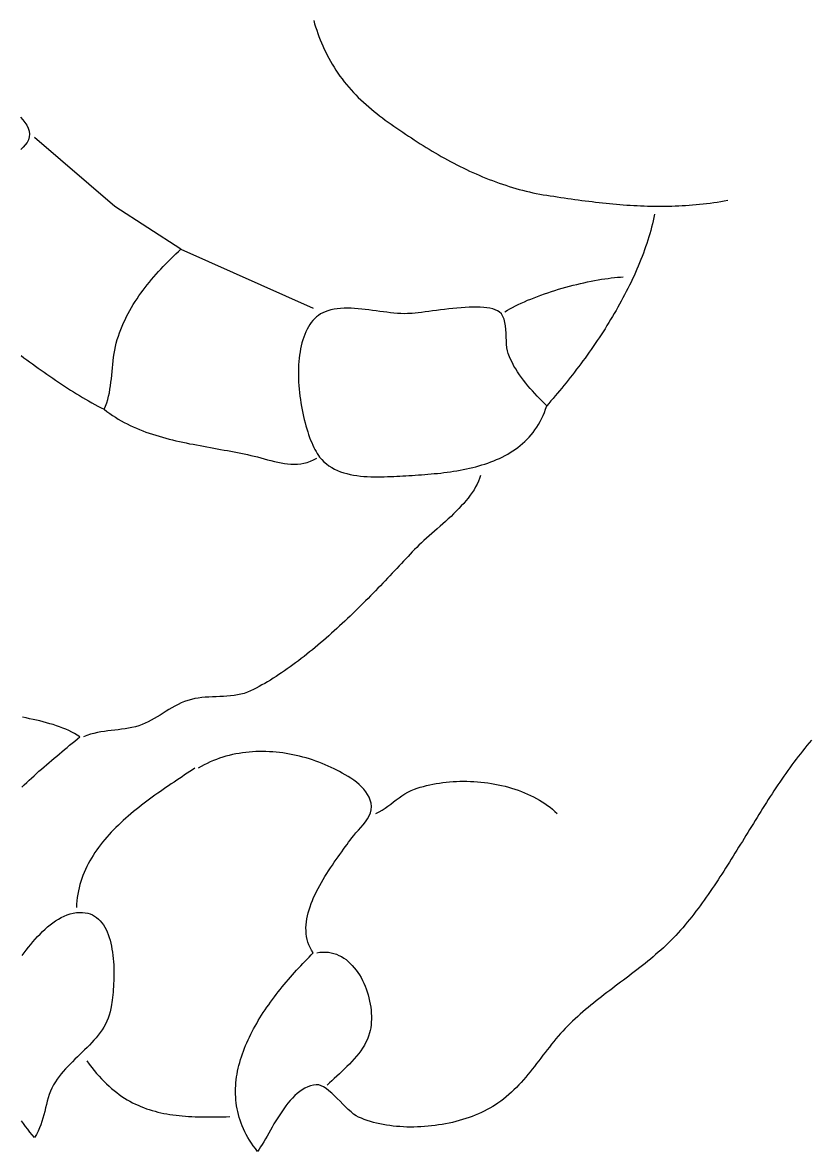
# Model space of a CAD drawing. Header units: millimetres. Extents: x 38 to 1443, y 33 to 1224.
# Drawn here: x 821.1 to 1047.5, y 67.2 to 391.2 of the extents above; entities that cross this region are included whole.
import ezdxf

# ---------------------------------------------------------------- set-up
doc = ezdxf.new("R2010")
doc.units = ezdxf.units.MM
doc.layers.add('0_0_0', color=3, linetype='Continuous')

msp = doc.modelspace()

# ---------------------------------------------------------------- linework, layer by layer
at = {"layer": '0_0_0'}
for points in [[(904.64, 391.81), (904.91, 390.88), (905.2, 389.95), (905.5, 389.03), (905.82, 388.11), (906.16, 387.2), (906.51, 386.29), (906.88, 385.39), (907.27, 384.49), (907.67, 383.6), (908.1, 382.71), (908.54, 381.83), (909, 380.96), (909.48, 380.09), (909.98, 379.23), (910.5, 378.38), (911.04, 377.53), (911.6, 376.69), (912.18, 375.85), (912.79, 375.03), (913.41, 374.2), (914.04, 373.42), (914.69, 372.65), (915.35, 371.89), (916.03, 371.15), (916.73, 370.43), (917.44, 369.72), (918.17, 369.02), (918.91, 368.33), (919.66, 367.66), (920.42, 366.99), (921.19, 366.34), (921.98, 365.7), (922.77, 365.07), (923.57, 364.45), (924.38, 363.83), (925.19, 363.23), (926.02, 362.63), (926.84, 362.04), (927.67, 361.46), (928.5, 360.89), (929.34, 360.32), (930.18, 359.75), (931.01, 359.19), (931.85, 358.63), (932.69, 358.08), (933.52, 357.53), (934.37, 356.98), (935.21, 356.44), (936.06, 355.9), (936.92, 355.37), (937.78, 354.84), (938.65, 354.32), (939.52, 353.8), (940.39, 353.29), (941.27, 352.79), (942.16, 352.29), (943.05, 351.8), (943.94, 351.32), (944.84, 350.85), (945.74, 350.38), (946.65, 349.92), (947.56, 349.47), (948.47, 349.03), (949.39, 348.6), (950.32, 348.18), (951.24, 347.76), (952.17, 347.36), (953.11, 346.96), (954.05, 346.58), (954.99, 346.2), (955.94, 345.84), (956.89, 345.48), (957.84, 345.14), (958.8, 344.81), (959.76, 344.49), (960.72, 344.18), (961.69, 343.89), (962.66, 343.6), (963.63, 343.33), (964.61, 343.07), (965.59, 342.83), (966.57, 342.6), (967.55, 342.38), (968.54, 342.17), (969.53, 341.98), (970.53, 341.8), (971.52, 341.64), (972.54, 341.48), (973.55, 341.33), (974.56, 341.17), (975.57, 341.02), (976.57, 340.88), (977.58, 340.73), (978.58, 340.59), (979.58, 340.45), (980.58, 340.31), (981.58, 340.18), (982.58, 340.05), (983.58, 339.92), (984.58, 339.8), (985.57, 339.68), (986.57, 339.57), (987.56, 339.46), (988.56, 339.35), (989.55, 339.26), (990.54, 339.16), (991.54, 339.07), (992.53, 338.99), (993.52, 338.91), (994.51, 338.84), (995.51, 338.78), (996.5, 338.72), (997.49, 338.66), (998.48, 338.62), (999.47, 338.58), (1000.47, 338.55), (1001.46, 338.52), (1002.45, 338.5), (1003.44, 338.49), (1004.44, 338.49), (1005.43, 338.5), (1006.43, 338.51), (1007.42, 338.54), (1008.42, 338.57), (1009.42, 338.61), (1010.42, 338.66), (1011.42, 338.71), (1012.42, 338.78), (1013.42, 338.86), (1014.42, 338.95), (1015.43, 339.04), (1016.44, 339.15), (1017.44, 339.27), (1018.45, 339.4), (1019.46, 339.54), (1020.48, 339.68), (1021.49, 339.85), (1022.51, 340.02), (1023.52, 340.2)], [(820.46, 364.04), (821.15, 363.28), (821.76, 362.51), (822.28, 361.71), (822.67, 360.89), (822.93, 360.06), (823.03, 359.2), (822.95, 358.36), (822.72, 357.57), (822.34, 356.82), (821.84, 356.1), (821.23, 355.43), (820.53, 354.8)], [(820.65, 295.62), (821.47, 295.01), (822.28, 294.41), (823.1, 293.81), (823.92, 293.21), (824.74, 292.62), (825.57, 292.02), (826.39, 291.43), (827.22, 290.84), (828.05, 290.26), (828.88, 289.68), (829.71, 289.1), (830.55, 288.53), (831.39, 287.96), (832.24, 287.39), (833.08, 286.84), (833.94, 286.28), (834.79, 285.74), (835.65, 285.2), (836.51, 284.66), (837.38, 284.14), (838.26, 283.62), (839.14, 283.1), (840.02, 282.6), (840.91, 282.1), (841.8, 281.61), (842.7, 281.13), (843.61, 280.66), (844.52, 280.2), (844.91, 281.11), (845.25, 282.05), (845.53, 283), (845.78, 283.96), (845.99, 284.95), (846.16, 285.94), (846.32, 286.95), (846.44, 287.96), (846.56, 288.99), (846.66, 290.01), (846.76, 291.05), (846.85, 292.08), (846.95, 293.11), (847.07, 294.15), (847.19, 295.18), (847.34, 296.2), (847.51, 297.22), (847.72, 298.22), (847.96, 299.22), (848.24, 300.2), (848.56, 301.19), (848.9, 302.16), (849.26, 303.12), (849.65, 304.06), (850.05, 304.99), (850.47, 305.9), (850.91, 306.8), (851.37, 307.69), (851.85, 308.56), (852.34, 309.43), (852.85, 310.28), (853.38, 311.12), (853.92, 311.95), (854.48, 312.77), (855.06, 313.57), (855.64, 314.37), (856.24, 315.16), (856.86, 315.95), (857.48, 316.72), (858.12, 317.48), (858.77, 318.24), (859.43, 318.99), (860.1, 319.74), (860.78, 320.47), (861.47, 321.21), (862.17, 321.93), (862.88, 322.65), (863.6, 323.37), (864.32, 324.08), (865.05, 324.79), (865.78, 325.5), (866.52, 326.2), (847.52, 338.45), (824.52, 358.2)], [(1002.52, 336.2), (1002.32, 335.27), (1002.11, 334.33), (1001.88, 333.4), (1001.64, 332.47), (1001.39, 331.53), (1001.12, 330.6), (1000.85, 329.67), (1000.55, 328.73), (1000.25, 327.8), (999.93, 326.87), (999.61, 325.94), (999.27, 325.01), (998.92, 324.08), (998.55, 323.16), (998.18, 322.23), (997.8, 321.31), (997.4, 320.38), (997, 319.46), (996.59, 318.55), (996.16, 317.63), (995.73, 316.71), (995.29, 315.8), (994.84, 314.89), (994.38, 313.99), (993.91, 313.08), (993.43, 312.18), (992.95, 311.28), (992.46, 310.38), (991.96, 309.49), (991.45, 308.6), (990.94, 307.72), (990.42, 306.83), (989.89, 305.95), (989.35, 305.08), (988.81, 304.21), (988.27, 303.34), (987.72, 302.48), (987.16, 301.62), (986.6, 300.76), (986.03, 299.91), (985.46, 299.07), (984.88, 298.23), (984.3, 297.39), (983.71, 296.56), (983.13, 295.74), (982.53, 294.92), (981.94, 294.1), (981.34, 293.29), (980.74, 292.49), (980.13, 291.69), (979.52, 290.9), (978.92, 290.11), (978.31, 289.33), (977.69, 288.56), (977.08, 287.79), (976.46, 287.03), (975.85, 286.28), (975.23, 285.53), (974.61, 284.79), (973.99, 284.06), (973.38, 283.33), (972.76, 282.62), (972.14, 281.9), (971.52, 281.2), (970.85, 281.89), (970.16, 282.6), (969.48, 283.3), (968.8, 284.02), (968.12, 284.74), (967.45, 285.48), (966.79, 286.22), (966.14, 286.98), (965.51, 287.75), (964.89, 288.53), (964.29, 289.32), (963.71, 290.12), (963.16, 290.94), (962.63, 291.78), (962.14, 292.63), (961.67, 293.5), (961.24, 294.38), (960.85, 295.28), (960.49, 296.2), (960.27, 297), (960.12, 297.89), (960.03, 298.86), (959.97, 299.89), (959.93, 300.95), (959.89, 302.03), (959.82, 303.1), (959.72, 304.14), (959.55, 305.13), (959.31, 306.04), (958.97, 306.87), (958.51, 307.58), (957.92, 308.16), (957.38, 308.5), (956.75, 308.79), (956.03, 309.03), (955.24, 309.22), (954.37, 309.36), (953.45, 309.46), (952.46, 309.53), (951.43, 309.55), (950.36, 309.55), (949.25, 309.51), (948.11, 309.45), (946.95, 309.37), (945.77, 309.27), (944.58, 309.15), (943.4, 309.02), (942.22, 308.88), (941.05, 308.74), (939.9, 308.59), (938.77, 308.44), (937.68, 308.3), (936.63, 308.16), (935.62, 308.03), (934.67, 307.92), (933.77, 307.82), (932.95, 307.74), (932.2, 307.68), (931.52, 307.66), (930.59, 307.65), (929.64, 307.68), (928.67, 307.74), (927.68, 307.82), (926.68, 307.92), (925.67, 308.04), (924.65, 308.17), (923.62, 308.31), (922.58, 308.45), (921.54, 308.59), (920.5, 308.73), (919.46, 308.85), (918.43, 308.97), (917.39, 309.07), (916.37, 309.14), (915.35, 309.19), (914.34, 309.21), (913.35, 309.2), (912.37, 309.14), (911.41, 309.05), (910.47, 308.91), (909.55, 308.72), (908.65, 308.47), (907.94, 308.22), (907.27, 307.92), (906.63, 307.57), (906.03, 307.17), (905.46, 306.72), (904.92, 306.23), (904.42, 305.7), (903.95, 305.13), (903.51, 304.52), (903.1, 303.87), (902.72, 303.19), (902.37, 302.47), (902.05, 301.72), (901.76, 300.95), (901.5, 300.14), (901.26, 299.31), (901.05, 298.46), (900.87, 297.58), (900.71, 296.69), (900.58, 295.77), (900.47, 294.84), (900.38, 293.89), (900.32, 292.93), (900.28, 291.96), (900.26, 290.98), (900.26, 289.99), (900.28, 289), (900.32, 288), (900.39, 287), (900.47, 285.99), (900.56, 284.99), (900.68, 284), (900.81, 283), (900.96, 282.02), (901.12, 281.04), (901.3, 280.07), (901.49, 279.12), (901.7, 278.18), (901.92, 277.25), (902.15, 276.35), (902.39, 275.46), (902.65, 274.59), (902.91, 273.75), (903.19, 272.93), (903.47, 272.14), (903.76, 271.37), (904.07, 270.64), (904.37, 269.94), (904.69, 269.27), (905.01, 268.64), (905.34, 268.05), (905.67, 267.49), (906, 266.98), (906.34, 266.51), (906.94, 265.78), (907.59, 265.12), (908.29, 264.51), (909.03, 263.97), (909.81, 263.48), (910.62, 263.03), (911.47, 262.64), (912.34, 262.3), (913.25, 261.99), (914.17, 261.73), (915.12, 261.51), (916.08, 261.33), (917.05, 261.17), (918.03, 261.05), (919.02, 260.96), (920.01, 260.89), (921, 260.85), (921.99, 260.82), (922.97, 260.81), (923.94, 260.82), (924.9, 260.85), (925.84, 260.88), (926.76, 260.92), (927.66, 260.96), (928.52, 261.01), (929.38, 261.05), (930.24, 261.1), (931.11, 261.15), (931.99, 261.2), (932.88, 261.25), (933.78, 261.3), (934.68, 261.36), (935.59, 261.43), (936.5, 261.49), (937.42, 261.57), (938.34, 261.64), (939.26, 261.73), (940.18, 261.82), (941.11, 261.92), (942.04, 262.03), (942.96, 262.15), (943.89, 262.28), (944.81, 262.42), (945.73, 262.57), (946.65, 262.73), (947.57, 262.9), (948.48, 263.08), (949.38, 263.28), (950.28, 263.49), (951.17, 263.72), (952.05, 263.96), (952.93, 264.22), (953.8, 264.49), (954.66, 264.78), (955.5, 265.09), (956.34, 265.42), (957.16, 265.76), (957.98, 266.12), (958.77, 266.51), (959.56, 266.91), (960.33, 267.34), (961.08, 267.78), (961.82, 268.25), (962.54, 268.74), (963.25, 269.26), (963.93, 269.8), (964.6, 270.36), (965.25, 270.95), (965.87, 271.57), (966.48, 272.21), (967.06, 272.88), (967.62, 273.58), (968.16, 274.3), (968.67, 275.06), (969.16, 275.84), (969.62, 276.66), (970.06, 277.5), (970.47, 278.38), (970.85, 279.29), (971.2, 280.23), (971.52, 281.2)], [(866.52, 326.2), (904.52, 309.2)], [(959.52, 308.2), (960.23, 308.63), (960.97, 309.05), (961.74, 309.47), (962.55, 309.88), (963.38, 310.29), (964.24, 310.69), (965.12, 311.09), (966.03, 311.48), (966.96, 311.86), (967.9, 312.24), (968.87, 312.61), (969.85, 312.97), (970.85, 313.33), (971.86, 313.67), (972.88, 314.01), (973.9, 314.34), (974.94, 314.65), (975.98, 314.96), (977.02, 315.25), (978.07, 315.54), (979.11, 315.81), (980.16, 316.07), (981.19, 316.32), (982.23, 316.55), (983.25, 316.77), (984.27, 316.98), (985.28, 317.17), (986.27, 317.35), (987.25, 317.51), (988.21, 317.66), (989.15, 317.79), (990.07, 317.91), (990.97, 318.01), (991.85, 318.09), (992.7, 318.15), (993.52, 318.2)], [(844.52, 280.2), (845.3, 279.59), (846.09, 279.01), (846.89, 278.45), (847.7, 277.92), (848.53, 277.4), (849.37, 276.91), (850.23, 276.44), (851.09, 275.99), (851.97, 275.56), (852.85, 275.15), (853.75, 274.76), (854.65, 274.38), (855.57, 274.02), (856.49, 273.68), (857.42, 273.35), (858.36, 273.04), (859.31, 272.74), (860.26, 272.45), (861.21, 272.18), (862.18, 271.92), (863.15, 271.67), (864.12, 271.42), (865.1, 271.19), (866.08, 270.97), (867.06, 270.75), (868.04, 270.55), (869.03, 270.34), (870.02, 270.15), (871.01, 269.96), (872, 269.77), (872.99, 269.59), (873.98, 269.41), (874.97, 269.23), (875.96, 269.05), (876.95, 268.87), (877.93, 268.7), (878.91, 268.52), (879.89, 268.34), (880.86, 268.16), (881.83, 267.97), (882.8, 267.79), (883.75, 267.59), (884.71, 267.39), (885.65, 267.19), (886.59, 266.98), (887.52, 266.76), (888.5, 266.52), (889.48, 266.26), (890.45, 266), (891.42, 265.74), (892.38, 265.48), (893.34, 265.24), (894.3, 265.01), (895.26, 264.82), (896.21, 264.65), (897.15, 264.53), (898.1, 264.45), (899.03, 264.42), (899.97, 264.45), (900.9, 264.54), (901.83, 264.71), (902.76, 264.95), (903.69, 265.27), (904.61, 265.69), (905.52, 266.2)], [(952.52, 261.2), (952.26, 260.37), (951.93, 259.54), (951.56, 258.72), (951.13, 257.91), (950.66, 257.11), (950.14, 256.31), (949.58, 255.52), (948.99, 254.74), (948.36, 253.97), (947.7, 253.2), (947.02, 252.45), (946.3, 251.69), (945.57, 250.95), (944.82, 250.21), (944.06, 249.48), (943.28, 248.76), (942.49, 248.04), (941.7, 247.33), (940.91, 246.63), (940.11, 245.93), (939.33, 245.24), (938.55, 244.55), (937.78, 243.88), (937.02, 243.2), (936.28, 242.54), (935.56, 241.88), (934.86, 241.22), (934.2, 240.57), (933.56, 239.93), (932.95, 239.29), (932.34, 238.63), (931.72, 237.96), (931.09, 237.29), (930.46, 236.61), (929.82, 235.93), (929.17, 235.24), (928.52, 234.54), (927.86, 233.84), (927.2, 233.14), (926.53, 232.43), (925.85, 231.72), (925.17, 231), (924.48, 230.28), (923.79, 229.56), (923.09, 228.84), (922.39, 228.12), (921.68, 227.39), (920.96, 226.67), (920.25, 225.94), (919.52, 225.21), (918.79, 224.49), (918.06, 223.76), (917.33, 223.03), (916.58, 222.31), (915.84, 221.59), (915.09, 220.87), (914.34, 220.15), (913.58, 219.43), (912.82, 218.72), (912.06, 218.01), (911.29, 217.31), (910.52, 216.61), (909.75, 215.91), (908.97, 215.22), (908.19, 214.53), (907.41, 213.85), (906.62, 213.18), (905.84, 212.51), (905.05, 211.85), (904.25, 211.2), (903.46, 210.55), (902.66, 209.91), (901.87, 209.28), (901.07, 208.66), (900.27, 208.05), (899.46, 207.45), (898.66, 206.85), (897.86, 206.27), (897.05, 205.7), (896.24, 205.14), (895.43, 204.58), (894.62, 204.05), (893.82, 203.52), (893.01, 203), (892.2, 202.5), (891.38, 202.01), (890.57, 201.54), (889.76, 201.08), (888.95, 200.63), (888.14, 200.2), (887.33, 199.78), (886.52, 199.38), (885.63, 198.99), (884.71, 198.67), (883.76, 198.41), (882.78, 198.21), (881.78, 198.06), (880.77, 197.94), (879.74, 197.86), (878.7, 197.8), (877.66, 197.75), (876.61, 197.71), (875.57, 197.67), (874.53, 197.62), (873.5, 197.55), (872.48, 197.46), (871.47, 197.33), (870.49, 197.17), (869.52, 196.95), (868.53, 196.66), (867.56, 196.32), (866.62, 195.93), (865.71, 195.5), (864.82, 195.04), (863.95, 194.55), (863.09, 194.04), (862.25, 193.52), (861.41, 192.99), (860.57, 192.46), (859.73, 191.95), (858.88, 191.44), (858.02, 190.96), (857.16, 190.51), (856.27, 190.09), (855.37, 189.71), (854.43, 189.39), (853.44, 189.1), (852.45, 188.86), (851.46, 188.66), (850.47, 188.5), (849.49, 188.36), (848.5, 188.24), (847.51, 188.13), (846.53, 188.01), (845.54, 187.9), (844.55, 187.76), (843.55, 187.61), (842.56, 187.42), (841.55, 187.19), (840.55, 186.92), (839.54, 186.59), (838.52, 186.2)], [(820.88, 171.76), (821.56, 172.42), (822.25, 173.08), (822.95, 173.73), (823.65, 174.38), (824.35, 175.03), (825.07, 175.67), (825.78, 176.31), (826.5, 176.94), (827.22, 177.57), (827.95, 178.2), (828.68, 178.83), (829.41, 179.45), (830.14, 180.07), (830.88, 180.69), (831.62, 181.31), (832.36, 181.93), (833.09, 182.54), (833.83, 183.15), (834.57, 183.76), (835.31, 184.37), (836.05, 184.98), (836.79, 185.59), (837.52, 186.2), (836.76, 186.68), (835.97, 187.14), (835.16, 187.57), (834.33, 187.97), (833.47, 188.36), (832.6, 188.72), (831.71, 189.06), (830.8, 189.38), (829.87, 189.69), (828.93, 189.97), (827.98, 190.24), (827.01, 190.5), (826.04, 190.75), (825.05, 190.98), (824.06, 191.2), (823.06, 191.41), (822.06, 191.61), (821.05, 191.81)], [(1047.52, 185.2), (1046.87, 184.44), (1046.23, 183.67), (1045.59, 182.9), (1044.96, 182.12), (1044.34, 181.33), (1043.73, 180.54), (1043.12, 179.75), (1042.51, 178.95), (1041.91, 178.14), (1041.32, 177.33), (1040.74, 176.52), (1040.16, 175.7), (1039.58, 174.88), (1039.01, 174.05), (1038.44, 173.23), (1037.88, 172.39), (1037.32, 171.56), (1036.77, 170.72), (1036.21, 169.88), (1035.67, 169.04), (1035.12, 168.19), (1034.58, 167.34), (1034.04, 166.49), (1033.5, 165.64), (1032.97, 164.79), (1032.44, 163.93), (1031.9, 163.08), (1031.37, 162.22), (1030.85, 161.36), (1030.32, 160.5), (1029.79, 159.64), (1029.26, 158.78), (1028.74, 157.92), (1028.21, 157.06), (1027.69, 156.2), (1027.16, 155.35), (1026.63, 154.49), (1026.1, 153.63), (1025.57, 152.77), (1025.04, 151.92), (1024.51, 151.06), (1023.97, 150.21), (1023.44, 149.36), (1022.9, 148.51), (1022.36, 147.66), (1021.81, 146.82), (1021.27, 145.97), (1020.71, 145.13), (1020.16, 144.3), (1019.6, 143.46), (1019.04, 142.63), (1018.47, 141.8), (1017.9, 140.98), (1017.33, 140.16), (1016.75, 139.34), (1016.16, 138.53), (1015.57, 137.72), (1014.97, 136.92), (1014.37, 136.12), (1013.76, 135.32), (1013.15, 134.54), (1012.53, 133.75), (1011.9, 132.97), (1011.26, 132.2), (1010.61, 131.42), (1009.94, 130.66), (1009.26, 129.91), (1008.58, 129.17), (1007.88, 128.45), (1007.18, 127.74), (1006.46, 127.04), (1005.75, 126.35), (1005.02, 125.68), (1004.29, 125.01), (1003.55, 124.35), (1002.8, 123.7), (1002.05, 123.06), (1001.29, 122.43), (1000.53, 121.8), (999.77, 121.18), (999, 120.56), (998.23, 119.95), (997.45, 119.35), (996.67, 118.75), (995.89, 118.15), (995.11, 117.55), (994.32, 116.96), (993.54, 116.37), (992.75, 115.78), (991.97, 115.19), (991.18, 114.59), (990.4, 114), (989.61, 113.41), (988.83, 112.81), (988.05, 112.21), (987.27, 111.61), (986.5, 111), (985.72, 110.39), (984.95, 109.77), (984.19, 109.15), (983.43, 108.52), (982.67, 107.89), (981.92, 107.24), (981.17, 106.59), (980.43, 105.93), (979.7, 105.26), (978.97, 104.58), (978.25, 103.89), (977.54, 103.19), (976.84, 102.48), (976.16, 101.75), (975.49, 101.01), (974.84, 100.26), (974.19, 99.5), (973.55, 98.73), (972.92, 97.95), (972.3, 97.17), (971.68, 96.38), (971.07, 95.59), (970.45, 94.79), (969.84, 94), (969.23, 93.2), (968.62, 92.41), (968, 91.62), (967.38, 90.83), (966.76, 90.05), (966.13, 89.27), (965.49, 88.51), (964.84, 87.75), (964.17, 87.01), (963.5, 86.28), (962.82, 85.56), (962.11, 84.86), (961.4, 84.17), (960.66, 83.51), (959.91, 82.86), (959.14, 82.23), (958.34, 81.62), (957.52, 81.04), (956.79, 80.55), (956.03, 80.08), (955.25, 79.63), (954.45, 79.19), (953.62, 78.77), (952.78, 78.37), (951.92, 77.98), (951.04, 77.62), (950.14, 77.27), (949.23, 76.94), (948.3, 76.62), (947.36, 76.33), (946.41, 76.05), (945.44, 75.79), (944.47, 75.55), (943.49, 75.33), (942.5, 75.13), (941.5, 74.95), (940.49, 74.79), (939.49, 74.64), (938.48, 74.52), (937.46, 74.41), (936.45, 74.33), (935.43, 74.27), (934.41, 74.22), (933.4, 74.2), (932.39, 74.19), (931.39, 74.21), (930.38, 74.25), (929.39, 74.31), (928.4, 74.39), (927.42, 74.49), (926.45, 74.61), (925.5, 74.76), (924.55, 74.92), (923.61, 75.11), (922.69, 75.32), (921.79, 75.55), (920.9, 75.81), (920.03, 76.08), (919.17, 76.38), (918.34, 76.7), (917.52, 77.05), (916.82, 77.42), (916.1, 77.92), (915.35, 78.53), (914.58, 79.22), (913.8, 79.98), (913, 80.77), (912.2, 81.59), (911.4, 82.4), (910.6, 83.19), (909.8, 83.94), (909.02, 84.63), (908.25, 85.22), (907.5, 85.71), (906.77, 86.07), (906.07, 86.28), (905.39, 86.32), (904.54, 86.2), (903.71, 85.99), (902.91, 85.7), (902.13, 85.34), (901.37, 84.9), (900.64, 84.39), (899.92, 83.83), (899.23, 83.21), (898.55, 82.53), (897.89, 81.81), (897.26, 81.06), (896.64, 80.26), (896.03, 79.44), (895.45, 78.6), (894.87, 77.73), (894.32, 76.85), (893.77, 75.97), (893.24, 75.08), (892.73, 74.19), (892.22, 73.31), (891.73, 72.44), (891.25, 71.6), (890.77, 70.77), (890.31, 69.98), (889.85, 69.22), (889.4, 68.5), (888.96, 67.83), (888.52, 67.2), (887.9, 68), (887.31, 68.8), (886.75, 69.61), (886.23, 70.42), (885.75, 71.23), (885.3, 72.05), (884.88, 72.86), (884.49, 73.68), (884.14, 74.5), (883.82, 75.32), (883.52, 76.15), (883.26, 76.97), (883.03, 77.8), (882.83, 78.63), (882.66, 79.46), (882.51, 80.29), (882.4, 81.12), (882.31, 81.95), (882.24, 82.78), (882.21, 83.61), (882.2, 84.44), (882.21, 85.27), (882.25, 86.1), (882.31, 86.93), (882.4, 87.76), (882.51, 88.59), (882.64, 89.42), (882.8, 90.24), (882.97, 91.07), (883.17, 91.89), (883.39, 92.72), (883.62, 93.54), (883.88, 94.36), (884.16, 95.17), (884.45, 95.99), (884.76, 96.8), (885.09, 97.61), (885.43, 98.41), (885.8, 99.22), (886.17, 100.02), (886.57, 100.81), (886.97, 101.61), (887.39, 102.4), (887.83, 103.18), (888.27, 103.96), (888.73, 104.74), (889.21, 105.52), (889.69, 106.28), (890.18, 107.05), (890.69, 107.81), (891.2, 108.56), (891.73, 109.31), (892.26, 110.06), (892.8, 110.8), (893.35, 111.53), (893.9, 112.26), (894.46, 112.98), (895.03, 113.7), (895.61, 114.41), (896.19, 115.11), (896.77, 115.81), (897.36, 116.5), (897.95, 117.18), (898.54, 117.86), (899.14, 118.53), (899.74, 119.19), (900.33, 119.85), (900.94, 120.49), (901.54, 121.13), (902.14, 121.76), (902.74, 122.38), (903.33, 123), (903.93, 123.6), (904.52, 124.2), (904.04, 124.94), (903.63, 125.7), (903.28, 126.48), (903, 127.27), (902.77, 128.07), (902.6, 128.88), (902.49, 129.7), (902.43, 130.54), (902.42, 131.38), (902.46, 132.23), (902.54, 133.08), (902.67, 133.95), (902.84, 134.82), (903.06, 135.69), (903.3, 136.56), (903.59, 137.44), (903.91, 138.32), (904.25, 139.2), (904.63, 140.07), (905.03, 140.95), (905.46, 141.82), (905.91, 142.69), (906.37, 143.56), (906.86, 144.42), (907.36, 145.27), (907.87, 146.11), (908.39, 146.95), (908.93, 147.77), (909.46, 148.59), (910, 149.39), (910.55, 150.18), (911.09, 150.96), (911.63, 151.72), (912.16, 152.47), (912.69, 153.2), (913.2, 153.92), (913.71, 154.61), (914.2, 155.29), (914.67, 155.94), (915.13, 156.57), (915.56, 157.19), (916.13, 157.92), (916.77, 158.67), (917.47, 159.42), (918.18, 160.2), (918.88, 160.98), (919.54, 161.79), (920.13, 162.63), (920.61, 163.49), (920.97, 164.37), (921.16, 165.29), (921.19, 166.24), (921.09, 167.15), (920.88, 168.03), (920.55, 168.86), (920.13, 169.66), (919.62, 170.43), (919.04, 171.16), (918.38, 171.85), (917.68, 172.51), (916.92, 173.14), (916.13, 173.73), (915.32, 174.29), (914.5, 174.81), (913.67, 175.31), (912.84, 175.77), (912.04, 176.21), (911.26, 176.61), (910.52, 176.98), (909.67, 177.4), (908.81, 177.8), (907.93, 178.18), (907.04, 178.55), (906.15, 178.9), (905.24, 179.23), (904.33, 179.55), (903.4, 179.85), (902.47, 180.13), (901.54, 180.39), (900.59, 180.63), (899.64, 180.86), (898.69, 181.06), (897.73, 181.24), (896.77, 181.41), (895.8, 181.56), (894.83, 181.68), (893.86, 181.78), (892.89, 181.87), (891.91, 181.93), (890.94, 181.97), (889.97, 181.98), (888.99, 181.98), (888.02, 181.95), (887.05, 181.9), (886.09, 181.82), (885.13, 181.72), (884.17, 181.6), (883.21, 181.46), (882.27, 181.28), (881.32, 181.09), (880.39, 180.87), (879.46, 180.62), (878.54, 180.35), (877.63, 180.05), (876.72, 179.72), (875.83, 179.37), (874.94, 178.99), (874.07, 178.59), (873.21, 178.15), (872.36, 177.69), (871.52, 177.2)], [(870.52, 177.2), (869.81, 176.72), (869.08, 176.23), (868.34, 175.74), (867.59, 175.25), (866.84, 174.75), (866.08, 174.24), (865.32, 173.73), (864.55, 173.21), (863.77, 172.69), (862.99, 172.17), (862.21, 171.63), (861.43, 171.09), (860.65, 170.55), (859.86, 170), (859.08, 169.44), (858.3, 168.87), (857.51, 168.3), (856.74, 167.73), (855.96, 167.14), (855.19, 166.55), (854.42, 165.95), (853.66, 165.34), (852.91, 164.73), (852.16, 164.1), (851.42, 163.47), (850.69, 162.83), (849.97, 162.19), (849.26, 161.53), (848.56, 160.87), (847.87, 160.2), (847.2, 159.51), (846.54, 158.82), (845.89, 158.12), (845.26, 157.41), (844.64, 156.7), (844.04, 155.97), (843.46, 155.23), (842.89, 154.48), (842.34, 153.72), (841.82, 152.96), (841.31, 152.18), (840.82, 151.39), (840.36, 150.59), (839.92, 149.78), (839.5, 148.96), (839.1, 148.12), (838.73, 147.28), (838.39, 146.42), (838.07, 145.56), (837.78, 144.68), (837.52, 143.78), (837.28, 142.88), (837.08, 141.97), (836.91, 141.04), (836.76, 140.1), (836.65, 139.15), (836.57, 138.18), (836.52, 137.2)], [(922.52, 164.2), (923.43, 164.66), (924.29, 165.18), (925.13, 165.72), (925.95, 166.3), (926.75, 166.9), (927.55, 167.5), (928.34, 168.11), (929.15, 168.7), (929.97, 169.27), (930.81, 169.81), (931.68, 170.31), (932.59, 170.76), (933.54, 171.14), (934.39, 171.44), (935.25, 171.71), (936.14, 171.97), (937.03, 172.2), (937.95, 172.42), (938.87, 172.61), (939.81, 172.79), (940.76, 172.94), (941.71, 173.07), (942.68, 173.19), (943.66, 173.28), (944.64, 173.35), (945.63, 173.41), (946.62, 173.44), (947.62, 173.45), (948.62, 173.44), (949.63, 173.41), (950.63, 173.36), (951.64, 173.29), (952.64, 173.2), (953.64, 173.09), (954.64, 172.96), (955.64, 172.81), (956.63, 172.64), (957.61, 172.44), (958.59, 172.23), (959.56, 171.99), (960.52, 171.74), (961.47, 171.46), (962.41, 171.17), (963.34, 170.85), (964.26, 170.51), (965.16, 170.15), (966.04, 169.77), (966.91, 169.37), (967.77, 168.95), (968.6, 168.5), (969.42, 168.04), (970.22, 167.55), (970.99, 167.05), (971.75, 166.52), (972.48, 165.97), (973.19, 165.4), (973.87, 164.81), (974.52, 164.2)], [(820.92, 123.46), (821.52, 124.23), (822.14, 125), (822.76, 125.78), (823.4, 126.56), (824.05, 127.33), (824.72, 128.1), (825.39, 128.85), (826.09, 129.58), (826.79, 130.29), (827.51, 130.98), (828.25, 131.64), (829, 132.26), (829.77, 132.85), (830.55, 133.39), (831.35, 133.89), (832.17, 134.35), (833, 134.75), (833.86, 135.09), (834.73, 135.37), (835.62, 135.59), (836.52, 135.73), (837.41, 135.8), (838.24, 135.8), (839.03, 135.72), (839.77, 135.57), (840.47, 135.36), (841.13, 135.08), (841.75, 134.73), (842.33, 134.34), (842.87, 133.88), (843.37, 133.38), (843.83, 132.82), (844.26, 132.22), (844.66, 131.58), (845.02, 130.9), (845.35, 130.18), (845.65, 129.43), (845.92, 128.64), (846.17, 127.83), (846.38, 127), (846.57, 126.15), (846.73, 125.27), (846.87, 124.38), (846.99, 123.48), (847.09, 122.58), (847.16, 121.66), (847.22, 120.74), (847.25, 119.83), (847.27, 118.91), (847.28, 118.01), (847.27, 117.11), (847.25, 116.22), (847.21, 115.35), (847.16, 114.5), (847.11, 113.68), (847.04, 112.87), (846.96, 112.1), (846.88, 111.35), (846.8, 110.64), (846.71, 109.97), (846.61, 109.33), (846.52, 108.74), (846.42, 108.2), (846.21, 107.25), (845.94, 106.32), (845.62, 105.43), (845.25, 104.56), (844.83, 103.72), (844.37, 102.91), (843.87, 102.12), (843.34, 101.34), (842.77, 100.59), (842.17, 99.85), (841.55, 99.13), (840.91, 98.42), (840.25, 97.72), (839.57, 97.03), (838.88, 96.35), (838.19, 95.67), (837.49, 94.99), (836.79, 94.32), (836.09, 93.64), (835.4, 92.96), (834.71, 92.28), (834.04, 91.59), (833.39, 90.89), (832.76, 90.18), (832.15, 89.46), (831.57, 88.72), (831.01, 87.97), (830.49, 87.2), (829.96, 86.3), (829.49, 85.38), (829.09, 84.45), (828.74, 83.51), (828.43, 82.55), (828.15, 81.6), (827.89, 80.63), (827.65, 79.67), (827.41, 78.7), (827.17, 77.73), (826.91, 76.77), (826.63, 75.82), (826.31, 74.87), (825.95, 73.93), (825.54, 73.01), (825.07, 72.1), (824.52, 71.2), (823.84, 71.97), (823.17, 72.76), (822.53, 73.55), (821.91, 74.36), (821.31, 75.17), (820.73, 76)], [(905.52, 124.2), (906.39, 124.35), (907.24, 124.43), (908.07, 124.43), (908.88, 124.37), (909.67, 124.24), (910.43, 124.05), (911.18, 123.79), (911.9, 123.48), (912.6, 123.12), (913.27, 122.7), (913.92, 122.24), (914.55, 121.73), (915.15, 121.17), (915.73, 120.58), (916.28, 119.94), (916.81, 119.27), (917.3, 118.57), (917.77, 117.84), (918.22, 117.08), (918.63, 116.3), (919.02, 115.5), (919.37, 114.67), (919.7, 113.83), (919.99, 112.98), (920.26, 112.12), (920.49, 111.25), (920.69, 110.37), (920.86, 109.5), (921, 108.62), (921.1, 107.75), (921.17, 106.88), (921.21, 106.02), (921.21, 105.17), (921.18, 104.34), (921.11, 103.52), (921, 102.72), (920.86, 101.95), (920.68, 101.2), (920.4, 100.29), (920.06, 99.41), (919.65, 98.55), (919.2, 97.7), (918.69, 96.88), (918.14, 96.08), (917.55, 95.29), (916.93, 94.52), (916.27, 93.76), (915.59, 93.02), (914.9, 92.29), (914.18, 91.58), (913.46, 90.87), (912.73, 90.18), (912, 89.5), (911.28, 88.82), (910.56, 88.16), (909.86, 87.5), (909.18, 86.85), (908.52, 86.2)], [(839.52, 93.2), (840.22, 92.25), (840.91, 91.33), (841.61, 90.46), (842.31, 89.61), (843.02, 88.81), (843.73, 88.03), (844.45, 87.3), (845.17, 86.59), (845.89, 85.92), (846.62, 85.27), (847.36, 84.66), (848.1, 84.08), (848.84, 83.53), (849.59, 83.01), (850.35, 82.51), (851.11, 82.04), (851.88, 81.6), (852.66, 81.19), (853.44, 80.8), (854.22, 80.43), (855.02, 80.09), (855.82, 79.77), (856.63, 79.47), (857.44, 79.2), (858.26, 78.94), (859.09, 78.71), (859.93, 78.49), (860.77, 78.3), (861.62, 78.12), (862.48, 77.96), (863.35, 77.81), (864.23, 77.68), (865.11, 77.57), (866, 77.47), (866.91, 77.38), (867.82, 77.31), (868.73, 77.25), (869.66, 77.2), (870.6, 77.16), (871.55, 77.13), (872.51, 77.11), (873.47, 77.1), (874.45, 77.1), (875.44, 77.1), (876.43, 77.11), (877.44, 77.13), (878.46, 77.15), (879.48, 77.17), (880.52, 77.2)]]:
    msp.add_lwpolyline(points, dxfattribs=at)

doc.saveas('drawing.dxf')
